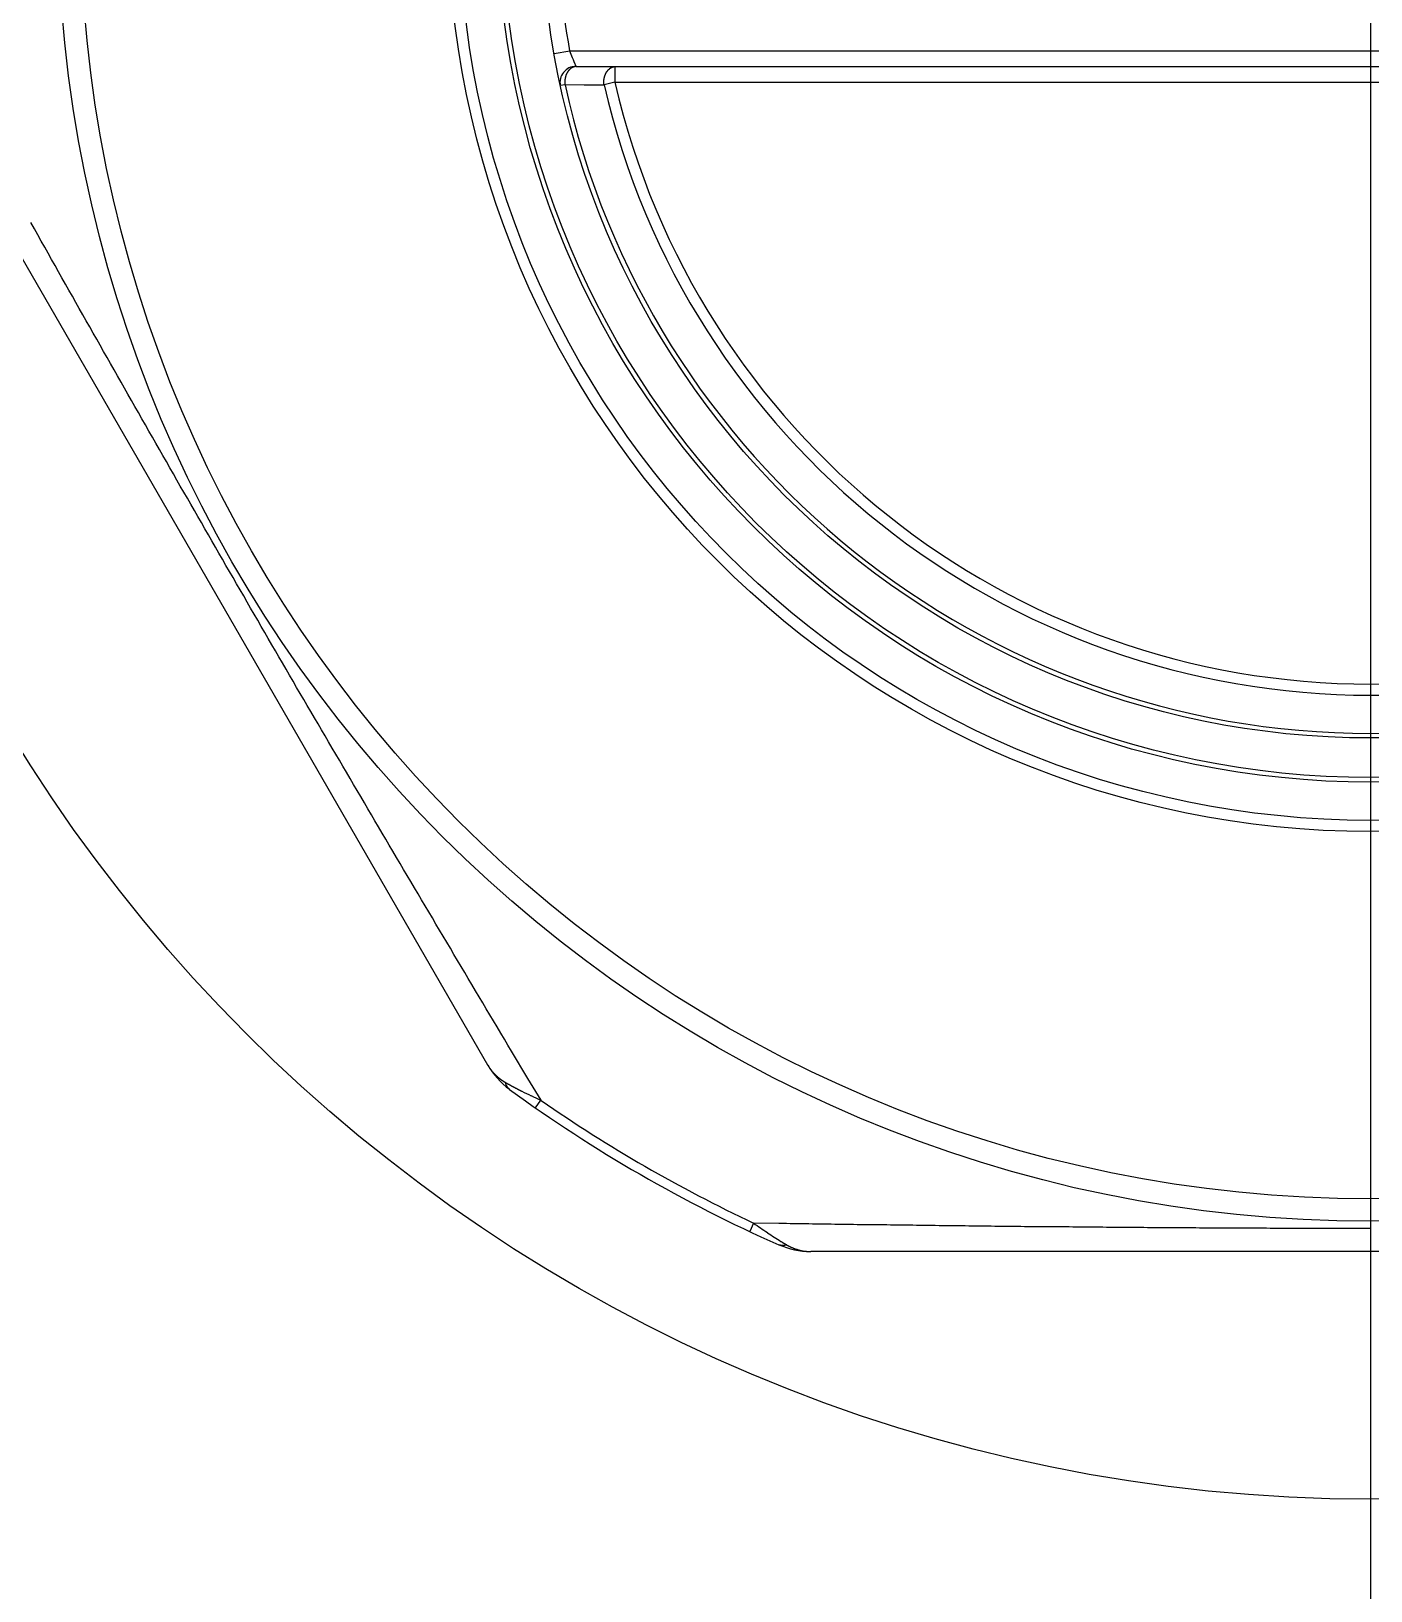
# Model space of a CAD drawing. Header units: millimetres. Extents: x 0 to 3800, y -67 to 2530.
# Drawn here: x 3279.42 to 3288.13, y 943.21 to 953.34 of the extents above; entities that cross this region are included whole.
import ezdxf
from ezdxf.lldxf.tags import DXFTag

# ---------------------------------------------------------------- set-up
doc = ezdxf.new("R2010")
doc.units = ezdxf.units.MM
doc.layers.add('내부선 및 부속', color=4, linetype='Continuous')
doc.layers.add('중심선', color=1, linetype='DASHED')
tags = doc.linetypes.add('DASHDOT', pattern=[70, 31, -13, 13, -13]).pattern_tags.tags
tags[10:11] = [DXFTag(74, 4), DXFTag(75, 0), DXFTag(340, '0'), DXFTag(46, 0.0), DXFTag(50, 0.0), DXFTag(44, 0.0), DXFTag(45, 0.0)]
tags[8:9] = [DXFTag(74, 4), DXFTag(75, 0), DXFTag(340, '0'), DXFTag(46, 0.0), DXFTag(50, 0.0), DXFTag(44, 0.0), DXFTag(45, 0.0)]
tags[6:7] = [DXFTag(74, 4), DXFTag(75, 0), DXFTag(340, '0'), DXFTag(46, 0.0), DXFTag(50, 0.0), DXFTag(44, 0.0), DXFTag(45, 0.0)]
tags[4:5] = [DXFTag(74, 4), DXFTag(75, 0), DXFTag(340, '0'), DXFTag(46, 0.0), DXFTag(50, 0.0), DXFTag(44, 0.0), DXFTag(45, 0.0)]
tags = doc.linetypes.add('DASHED', pattern=[25.72, 12.86, -12.86]).pattern_tags.tags
tags[6:7] = [DXFTag(74, 4), DXFTag(75, 0), DXFTag(340, '0'), DXFTag(46, 0.0), DXFTag(50, 0.0), DXFTag(44, 0.0), DXFTag(45, 0.0)]
tags[4:5] = [DXFTag(74, 4), DXFTag(75, 0), DXFTag(340, '0'), DXFTag(46, 0.0), DXFTag(50, 0.0), DXFTag(44, 0.0), DXFTag(45, 0.0)]

msp = doc.modelspace()

# ---------------------------------------------------------------- linework, layer by layer
at = {"layer": '내부선 및 부속', "linetype": 'Continuous'}
for p, q in [((3282.82, 953.194), (3282.921, 953.212)), ((3282.921, 953.212), (3293.332, 953.212)), ((3282.96, 953.113), (3282.961, 953.11)), ((3282.961, 953.11), (3293.291, 953.11)), ((3283.215, 953.11), (3283.215, 953.007)), ((3282.89, 952.991), (3282.861, 952.985)), ((3282.89, 952.992), (3283.015, 952.991)), ((3283.015, 952.991), (3283.145, 952.991)), ((3283.215, 953.007), (3283.145, 952.991)), ((3283.215, 953.007), (3293.037, 953.007)), ((3282.389, 946.622), (3278.75, 952.924)), ((3282.65, 946.534), (3282.544, 946.713)), ((3282.735, 946.393), (3282.65, 946.534)), ((3282.7, 946.344), (3282.734, 946.393)), ((3284.116, 945.595), (3284.091, 945.541)), ((3284.281, 945.593), (3284.116, 945.595)), ((3291.765, 945.411), (3284.488, 945.411))]:
    msp.add_line(p, q, dxfattribs=at)
at = {"layer": '내부선 및 부속', "linetype": 'Continuous', "flags": 128}
for points in [[(3282.961, 953.109), (3282.96, 953.109), (3282.959, 953.109), (3282.959, 953.109), (3282.958, 953.109), (3282.957, 953.109), (3282.956, 953.109), (3282.955, 953.109), (3282.954, 953.109), (3282.953, 953.108), (3282.952, 953.108), (3282.951, 953.108), (3282.95, 953.108), (3282.949, 953.108), (3282.948, 953.107), (3282.948, 953.107), (3282.947, 953.107), (3282.946, 953.106), (3282.945, 953.106), (3282.944, 953.106), (3282.943, 953.105), (3282.942, 953.105), (3282.941, 953.105), (3282.94, 953.104), (3282.94, 953.104), (3282.939, 953.103), (3282.938, 953.103), (3282.937, 953.102), (3282.936, 953.102), (3282.935, 953.102), (3282.935, 953.101), (3282.934, 953.101), (3282.933, 953.1), (3282.932, 953.099), (3282.931, 953.099), (3282.93, 953.098), (3282.93, 953.098), (3282.929, 953.097), (3282.928, 953.097), (3282.927, 953.096), (3282.926, 953.095), (3282.926, 953.095), (3282.925, 953.094), (3282.924, 953.093), (3282.923, 953.093), (3282.923, 953.092), (3282.922, 953.091), (3282.921, 953.091), (3282.92, 953.09), (3282.92, 953.089), (3282.919, 953.089), (3282.918, 953.088), (3282.918, 953.087), (3282.917, 953.086), (3282.916, 953.086), (3282.916, 953.085), (3282.915, 953.084), (3282.914, 953.083), (3282.914, 953.083), (3282.913, 953.082), (3282.912, 953.081), (3282.912, 953.08), (3282.911, 953.079), (3282.911, 953.079), (3282.91, 953.078), (3282.909, 953.077), (3282.909, 953.076), (3282.908, 953.075), (3282.908, 953.075), (3282.907, 953.074), (3282.907, 953.073), (3282.906, 953.072), (3282.906, 953.071), (3282.905, 953.07), (3282.905, 953.07), (3282.904, 953.069), (3282.904, 953.068), (3282.903, 953.067), (3282.903, 953.066), (3282.902, 953.065), (3282.902, 953.064), (3282.901, 953.064), (3282.901, 953.063), (3282.9, 953.062), (3282.9, 953.061), (3282.9, 953.06), (3282.899, 953.059), (3282.899, 953.058), (3282.898, 953.057), (3282.898, 953.056), (3282.898, 953.056), (3282.897, 953.055), (3282.897, 953.054), (3282.897, 953.053), (3282.896, 953.052), (3282.896, 953.051), (3282.896, 953.05), (3282.895, 953.049), (3282.895, 953.048), (3282.895, 953.047), (3282.895, 953.046), (3282.895, 953.046), (3282.894, 953.046), (3282.894, 953.045), (3282.894, 953.044), (3282.894, 953.043), (3282.893, 953.042), (3282.893, 953.041), (3282.893, 953.04), (3282.893, 953.039), (3282.892, 953.038), (3282.892, 953.037), (3282.892, 953.036), (3282.892, 953.035), (3282.892, 953.034), (3282.892, 953.034), (3282.891, 953.033), (3282.891, 953.032), (3282.891, 953.031), (3282.891, 953.03), (3282.891, 953.029), (3282.891, 953.028), (3282.891, 953.027), (3282.89, 953.026), (3282.89, 953.025), (3282.89, 953.024), (3282.89, 953.023), (3282.89, 953.022), (3282.89, 953.021), (3282.89, 953.02), (3282.89, 953.019), (3282.89, 953.018), (3282.89, 953.017), (3282.89, 953.016), (3282.89, 953.016), (3282.89, 953.015), (3282.889, 953.014), (3282.889, 953.013), (3282.889, 953.012), (3282.889, 953.011), (3282.889, 953.01), (3282.889, 953.009), (3282.889, 953.008), (3282.889, 953.007), (3282.889, 953.006), (3282.889, 953.005), (3282.889, 953.004), (3282.89, 953.003), (3282.89, 953.002), (3282.89, 953.001), (3282.89, 953), (3282.89, 952.999), (3282.89, 952.999), (3282.89, 952.998), (3282.89, 952.997), (3282.89, 952.996), (3282.89, 952.995), (3282.89, 952.994), (3282.89, 952.993), (3282.89, 952.992), (3282.89, 952.991), (3282.89, 952.991)], [(3283.145, 952.99), (3283.144, 952.991), (3283.144, 952.992), (3283.144, 952.993), (3283.144, 952.993), (3283.144, 952.994), (3283.144, 952.995), (3283.144, 952.996), (3283.144, 952.996), (3283.144, 952.997), (3283.143, 952.998), (3283.143, 952.999), (3283.143, 953), (3283.143, 953), (3283.143, 953.001), (3283.143, 953.002), (3283.143, 953.003), (3283.143, 953.004), (3283.143, 953.004), (3283.143, 953.005), (3283.143, 953.006), (3283.143, 953.007), (3283.143, 953.008), (3283.143, 953.008), (3283.143, 953.009), (3283.143, 953.01), (3283.143, 953.011), (3283.143, 953.012), (3283.143, 953.012), (3283.143, 953.013), (3283.143, 953.014), (3283.143, 953.015), (3283.143, 953.016), (3283.143, 953.016), (3283.144, 953.017), (3283.144, 953.018), (3283.144, 953.019), (3283.144, 953.02), (3283.144, 953.02), (3283.144, 953.021), (3283.144, 953.022), (3283.144, 953.023), (3283.144, 953.023), (3283.144, 953.024), (3283.144, 953.025), (3283.145, 953.026), (3283.145, 953.027), (3283.145, 953.027), (3283.145, 953.028), (3283.145, 953.029), (3283.145, 953.03), (3283.145, 953.031), (3283.145, 953.031), (3283.146, 953.032), (3283.146, 953.033), (3283.146, 953.034), (3283.146, 953.034), (3283.146, 953.035), (3283.146, 953.036), (3283.147, 953.037), (3283.147, 953.038), (3283.147, 953.038), (3283.147, 953.039), (3283.147, 953.04), (3283.147, 953.041), (3283.148, 953.041), (3283.148, 953.042), (3283.148, 953.043), (3283.148, 953.044), (3283.148, 953.044), (3283.149, 953.045), (3283.149, 953.046), (3283.149, 953.047), (3283.149, 953.048), (3283.15, 953.048), (3283.15, 953.049), (3283.15, 953.05), (3283.15, 953.051), (3283.15, 953.051), (3283.151, 953.052), (3283.151, 953.053), (3283.151, 953.054), (3283.152, 953.054), (3283.152, 953.055), (3283.152, 953.056), (3283.152, 953.056), (3283.153, 953.057), (3283.153, 953.058), (3283.153, 953.059), (3283.154, 953.059), (3283.154, 953.06), (3283.154, 953.061), (3283.155, 953.062), (3283.155, 953.062), (3283.155, 953.063), (3283.156, 953.064), (3283.156, 953.064), (3283.156, 953.065), (3283.157, 953.066), (3283.157, 953.067), (3283.157, 953.067), (3283.157, 953.067), (3283.158, 953.068), (3283.158, 953.069), (3283.158, 953.069), (3283.159, 953.07), (3283.159, 953.071), (3283.16, 953.072), (3283.16, 953.072), (3283.161, 953.073), (3283.161, 953.074), (3283.161, 953.074), (3283.162, 953.075), (3283.162, 953.076), (3283.163, 953.076), (3283.163, 953.077), (3283.164, 953.078), (3283.164, 953.078), (3283.165, 953.079), (3283.165, 953.08), (3283.166, 953.08), (3283.166, 953.081), (3283.167, 953.082), (3283.167, 953.082), (3283.168, 953.083), (3283.168, 953.084), (3283.169, 953.084), (3283.17, 953.085), (3283.17, 953.086), (3283.171, 953.086), (3283.171, 953.087), (3283.172, 953.087), (3283.172, 953.088), (3283.173, 953.089), (3283.174, 953.089), (3283.174, 953.09), (3283.175, 953.09), (3283.175, 953.091), (3283.176, 953.092), (3283.177, 953.092), (3283.177, 953.093), (3283.178, 953.093), (3283.179, 953.094), (3283.179, 953.094), (3283.18, 953.095), (3283.181, 953.095), (3283.181, 953.096), (3283.182, 953.097), (3283.183, 953.097), (3283.183, 953.098), (3283.184, 953.098), (3283.185, 953.098), (3283.185, 953.099), (3283.186, 953.099), (3283.187, 953.1), (3283.187, 953.1), (3283.188, 953.101), (3283.189, 953.101), (3283.189, 953.102), (3283.19, 953.102), (3283.191, 953.102), (3283.192, 953.103), (3283.192, 953.103), (3283.193, 953.104), (3283.194, 953.104), (3283.195, 953.104), (3283.195, 953.105), (3283.196, 953.105), (3283.197, 953.105), (3283.198, 953.106), (3283.198, 953.106), (3283.199, 953.106), (3283.2, 953.106), (3283.201, 953.107), (3283.201, 953.107), (3283.202, 953.107), (3283.203, 953.107), (3283.204, 953.108), (3283.204, 953.108), (3283.205, 953.108), (3283.206, 953.108), (3283.207, 953.108), (3283.207, 953.108), (3283.208, 953.109), (3283.209, 953.109), (3283.21, 953.109), (3283.211, 953.109), (3283.211, 953.109), (3283.212, 953.109), (3283.213, 953.109), (3283.214, 953.109), (3283.215, 953.109), (3283.215, 953.109), (3283.215, 953.109)], [(3282.544, 946.712), (3282.52, 946.752), (3282.497, 946.791), (3282.473, 946.83), (3282.45, 946.87), (3282.426, 946.909), (3282.403, 946.948), (3282.379, 946.988), (3282.356, 947.027), (3282.333, 947.066), (3282.309, 947.105), (3282.286, 947.145), (3282.262, 947.184), (3282.239, 947.223), (3282.216, 947.263), (3282.192, 947.302), (3282.169, 947.341), (3282.146, 947.381), (3282.122, 947.42), (3282.099, 947.46), (3282.076, 947.499), (3282.052, 947.538), (3282.029, 947.578), (3282.006, 947.617), (3281.982, 947.656), (3281.959, 947.696), (3281.936, 947.735), (3281.912, 947.774), (3281.889, 947.814), (3281.866, 947.853), (3281.842, 947.893), (3281.819, 947.932), (3281.796, 947.971), (3281.773, 948.011), (3281.749, 948.05), (3281.726, 948.09), (3281.703, 948.129), (3281.68, 948.169), (3281.656, 948.208), (3281.633, 948.247), (3281.61, 948.287), (3281.587, 948.326), (3281.564, 948.366), (3281.54, 948.405), (3281.517, 948.445), (3281.494, 948.484), (3281.471, 948.524), (3281.448, 948.563), (3281.425, 948.602), (3281.401, 948.642), (3281.378, 948.681), (3281.355, 948.721), (3281.332, 948.76), (3281.309, 948.8), (3281.286, 948.839), (3281.263, 948.879), (3281.24, 948.918), (3281.216, 948.958), (3281.193, 948.997), (3281.17, 949.037), (3281.147, 949.076), (3281.124, 949.116), (3281.101, 949.156), (3281.078, 949.195), (3281.055, 949.235), (3281.032, 949.274), (3281.009, 949.314), (3280.986, 949.353), (3280.963, 949.393), (3280.94, 949.432), (3280.917, 949.472), (3280.894, 949.512), (3280.871, 949.551), (3280.848, 949.591), (3280.825, 949.63), (3280.803, 949.67), (3280.78, 949.71), (3280.757, 949.749), (3280.734, 949.789), (3280.711, 949.828), (3280.688, 949.868), (3280.665, 949.908), (3280.642, 949.947), (3280.619, 949.987), (3280.597, 950.027), (3280.574, 950.066), (3280.551, 950.106), (3280.528, 950.146), (3280.505, 950.185), (3280.483, 950.225), (3280.46, 950.265), (3280.437, 950.304), (3280.414, 950.344), (3280.391, 950.384), (3280.369, 950.423), (3280.346, 950.463), (3280.323, 950.503), (3280.301, 950.543), (3280.278, 950.582), (3280.255, 950.622), (3280.232, 950.662), (3280.232, 950.662), (3280.21, 950.702), (3280.187, 950.741), (3280.164, 950.781), (3280.142, 950.821), (3280.119, 950.861), (3280.096, 950.9), (3280.074, 950.94), (3280.051, 950.98), (3280.028, 951.02), (3280.006, 951.059), (3279.983, 951.099), (3279.961, 951.139), (3279.938, 951.179), (3279.915, 951.219), (3279.893, 951.258), (3279.87, 951.298), (3279.848, 951.338), (3279.825, 951.378), (3279.803, 951.418), (3279.78, 951.457), (3279.758, 951.497), (3279.735, 951.537), (3279.713, 951.577), (3279.69, 951.617), (3279.667, 951.657), (3279.645, 951.696), (3279.622, 951.736), (3279.6, 951.776), (3279.578, 951.816), (3279.555, 951.856), (3279.533, 951.896), (3279.51, 951.936), (3279.488, 951.975), (3279.465, 952.015), (3279.443, 952.055), (3279.42, 952.095)], [(3282.389, 946.622), (3282.389, 946.621), (3282.39, 946.62), (3282.39, 946.619), (3282.391, 946.618), (3282.391, 946.617), (3282.392, 946.617), (3282.392, 946.616), (3282.393, 946.615), (3282.393, 946.614), (3282.394, 946.613), (3282.394, 946.612), (3282.395, 946.611), (3282.396, 946.61), (3282.396, 946.61), (3282.397, 946.609), (3282.397, 946.608), (3282.398, 946.607), (3282.398, 946.606), (3282.399, 946.605), (3282.4, 946.604), (3282.4, 946.604), (3282.401, 946.603), (3282.401, 946.602), (3282.402, 946.601), (3282.402, 946.6), (3282.403, 946.599), (3282.404, 946.599), (3282.404, 946.598), (3282.405, 946.597), (3282.405, 946.596), (3282.406, 946.595), (3282.407, 946.594), (3282.407, 946.594), (3282.408, 946.593), (3282.409, 946.592), (3282.409, 946.591), (3282.41, 946.59), (3282.41, 946.589), (3282.411, 946.589), (3282.412, 946.588), (3282.412, 946.587), (3282.413, 946.586), (3282.414, 946.585), (3282.414, 946.585), (3282.415, 946.584), (3282.416, 946.583), (3282.416, 946.582), (3282.417, 946.581), (3282.418, 946.581), (3282.418, 946.58), (3282.419, 946.579), (3282.42, 946.578), (3282.42, 946.577), (3282.421, 946.577), (3282.422, 946.576), (3282.422, 946.575), (3282.423, 946.574), (3282.424, 946.574), (3282.424, 946.573), (3282.425, 946.572), (3282.426, 946.571), (3282.426, 946.57), (3282.427, 946.57), (3282.428, 946.569), (3282.429, 946.568), (3282.429, 946.567), (3282.43, 946.567), (3282.431, 946.566), (3282.431, 946.565), (3282.432, 946.564), (3282.433, 946.564), (3282.434, 946.563), (3282.434, 946.562), (3282.435, 946.561), (3282.436, 946.561), (3282.436, 946.56), (3282.437, 946.559), (3282.438, 946.559), (3282.439, 946.558), (3282.439, 946.557), (3282.44, 946.556), (3282.441, 946.556), (3282.442, 946.555), (3282.442, 946.554), (3282.443, 946.554), (3282.444, 946.553), (3282.445, 946.552), (3282.446, 946.551), (3282.446, 946.551), (3282.447, 946.55), (3282.448, 946.549), (3282.449, 946.549), (3282.449, 946.548), (3282.45, 946.547), (3282.451, 946.547), (3282.452, 946.546), (3282.453, 946.545), (3282.453, 946.545), (3282.454, 946.544), (3282.455, 946.543), (3282.455, 946.543), (3282.456, 946.543), (3282.456, 946.542), (3282.457, 946.541), (3282.458, 946.541), (3282.459, 946.54), (3282.46, 946.539), (3282.46, 946.539), (3282.461, 946.538), (3282.462, 946.537), (3282.463, 946.537), (3282.464, 946.536), (3282.465, 946.535), (3282.465, 946.535), (3282.466, 946.534), (3282.467, 946.533), (3282.468, 946.533), (3282.469, 946.532), (3282.469, 946.532), (3282.47, 946.531), (3282.471, 946.53), (3282.472, 946.53), (3282.473, 946.529), (3282.474, 946.529), (3282.475, 946.528), (3282.475, 946.527), (3282.476, 946.527), (3282.477, 946.526), (3282.478, 946.526), (3282.479, 946.525), (3282.48, 946.524), (3282.48, 946.524), (3282.481, 946.523), (3282.482, 946.523), (3282.483, 946.522), (3282.484, 946.521), (3282.485, 946.521), (3282.486, 946.52), (3282.486, 946.52), (3282.487, 946.519), (3282.488, 946.519), (3282.489, 946.518), (3282.49, 946.517), (3282.491, 946.517), (3282.492, 946.516), (3282.493, 946.516), (3282.493, 946.515), (3282.494, 946.515), (3282.495, 946.514), (3282.496, 946.514), (3282.497, 946.513), (3282.498, 946.513), (3282.499, 946.512), (3282.5, 946.511), (3282.5, 946.511), (3282.501, 946.51), (3282.502, 946.51), (3282.503, 946.509), (3282.504, 946.509), (3282.505, 946.508), (3282.505, 946.508)], [(3282.531, 946.464), (3282.53, 946.464), (3282.53, 946.464), (3282.53, 946.464), (3282.53, 946.465), (3282.529, 946.465), (3282.529, 946.465), (3282.529, 946.465), (3282.529, 946.465), (3282.528, 946.466), (3282.528, 946.466), (3282.528, 946.466), (3282.528, 946.466), (3282.527, 946.466), (3282.527, 946.467), (3282.527, 946.467), (3282.527, 946.467), (3282.526, 946.467), (3282.526, 946.468), (3282.526, 946.468), (3282.526, 946.468), (3282.525, 946.468), (3282.525, 946.468), (3282.525, 946.469), (3282.525, 946.469), (3282.524, 946.469), (3282.524, 946.469), (3282.524, 946.47), (3282.524, 946.47), (3282.523, 946.47), (3282.523, 946.47), (3282.523, 946.471), (3282.523, 946.471), (3282.523, 946.471), (3282.522, 946.471), (3282.522, 946.472), (3282.522, 946.472), (3282.522, 946.472), (3282.521, 946.472), (3282.521, 946.472), (3282.521, 946.473), (3282.521, 946.473), (3282.521, 946.473), (3282.52, 946.473), (3282.52, 946.474), (3282.52, 946.474), (3282.52, 946.474), (3282.52, 946.475), (3282.519, 946.475), (3282.519, 946.475), (3282.519, 946.475), (3282.519, 946.476), (3282.519, 946.476), (3282.518, 946.476), (3282.518, 946.476), (3282.518, 946.477), (3282.518, 946.477), (3282.518, 946.477), (3282.517, 946.477), (3282.517, 946.478), (3282.517, 946.478), (3282.517, 946.478), (3282.517, 946.479), (3282.516, 946.479), (3282.516, 946.479), (3282.516, 946.479), (3282.516, 946.48), (3282.516, 946.48), (3282.516, 946.48), (3282.515, 946.48), (3282.515, 946.481), (3282.515, 946.481), (3282.515, 946.481), (3282.515, 946.482), (3282.515, 946.482), (3282.514, 946.482), (3282.514, 946.482), (3282.514, 946.483), (3282.514, 946.483), (3282.514, 946.483), (3282.514, 946.484), (3282.513, 946.484), (3282.513, 946.484), (3282.513, 946.485), (3282.513, 946.485), (3282.513, 946.485), (3282.513, 946.485), (3282.512, 946.486), (3282.512, 946.486), (3282.512, 946.486), (3282.512, 946.487), (3282.512, 946.487), (3282.512, 946.487), (3282.512, 946.488), (3282.511, 946.488), (3282.511, 946.488), (3282.511, 946.488), (3282.511, 946.489), (3282.511, 946.489), (3282.511, 946.489), (3282.511, 946.49), (3282.511, 946.49), (3282.511, 946.49), (3282.51, 946.49), (3282.51, 946.491), (3282.51, 946.491), (3282.51, 946.491), (3282.51, 946.491), (3282.51, 946.492), (3282.51, 946.492), (3282.509, 946.492), (3282.509, 946.493), (3282.509, 946.493), (3282.509, 946.493), (3282.509, 946.494), (3282.509, 946.494), (3282.509, 946.494), (3282.509, 946.495), (3282.509, 946.495), (3282.508, 946.495), (3282.508, 946.496), (3282.508, 946.496), (3282.508, 946.496), (3282.508, 946.497), (3282.508, 946.497), (3282.508, 946.497), (3282.508, 946.497), (3282.508, 946.498), (3282.508, 946.498), (3282.507, 946.498), (3282.507, 946.499), (3282.507, 946.499), (3282.507, 946.499), (3282.507, 946.5), (3282.507, 946.5), (3282.507, 946.5), (3282.507, 946.501), (3282.507, 946.501), (3282.507, 946.501), (3282.506, 946.502), (3282.506, 946.502), (3282.506, 946.502), (3282.506, 946.503), (3282.506, 946.503), (3282.506, 946.503), (3282.506, 946.504), (3282.506, 946.504), (3282.506, 946.504), (3282.506, 946.505), (3282.506, 946.505), (3282.506, 946.505), (3282.506, 946.505), (3282.505, 946.506), (3282.505, 946.506), (3282.505, 946.506), (3282.505, 946.507), (3282.505, 946.507), (3282.505, 946.507), (3282.505, 946.508), (3282.505, 946.508), (3282.505, 946.508), (3282.505, 946.508)], [(3282.505, 946.508), (3282.506, 946.508), (3282.506, 946.508), (3282.507, 946.507), (3282.508, 946.507), (3282.508, 946.507), (3282.509, 946.506), (3282.51, 946.506), (3282.51, 946.505), (3282.511, 946.505), (3282.511, 946.505), (3282.512, 946.504), (3282.513, 946.504), (3282.513, 946.504), (3282.514, 946.503), (3282.515, 946.503), (3282.515, 946.502), (3282.516, 946.502), (3282.517, 946.502), (3282.517, 946.501), (3282.518, 946.501), (3282.519, 946.501), (3282.519, 946.5), (3282.52, 946.5), (3282.521, 946.5), (3282.521, 946.499), (3282.522, 946.499), (3282.523, 946.498), (3282.523, 946.498), (3282.524, 946.498), (3282.525, 946.497), (3282.525, 946.497), (3282.526, 946.497), (3282.527, 946.496), (3282.527, 946.496), (3282.528, 946.496), (3282.529, 946.495), (3282.529, 946.495), (3282.53, 946.494), (3282.531, 946.494), (3282.531, 946.494), (3282.532, 946.493), (3282.533, 946.493), (3282.533, 946.493), (3282.534, 946.492), (3282.534, 946.492), (3282.535, 946.492), (3282.536, 946.491), (3282.536, 946.491), (3282.537, 946.491), (3282.538, 946.49), (3282.538, 946.49), (3282.539, 946.489), (3282.54, 946.489), (3282.54, 946.489), (3282.541, 946.488), (3282.542, 946.488), (3282.542, 946.488), (3282.543, 946.487), (3282.544, 946.487), (3282.544, 946.487), (3282.545, 946.486), (3282.546, 946.486), (3282.546, 946.486), (3282.547, 946.485), (3282.548, 946.485), (3282.548, 946.484), (3282.549, 946.484), (3282.55, 946.484), (3282.55, 946.483), (3282.551, 946.483), (3282.552, 946.483), (3282.552, 946.482), (3282.553, 946.482), (3282.554, 946.482), (3282.554, 946.481), (3282.555, 946.481), (3282.556, 946.481), (3282.556, 946.48), (3282.557, 946.48), (3282.558, 946.48), (3282.558, 946.479), (3282.559, 946.479), (3282.56, 946.478), (3282.56, 946.478), (3282.561, 946.478), (3282.562, 946.477), (3282.562, 946.477), (3282.563, 946.477), (3282.564, 946.476), (3282.564, 946.476), (3282.565, 946.476), (3282.566, 946.475), (3282.566, 946.475), (3282.567, 946.475), (3282.568, 946.474), (3282.568, 946.474), (3282.569, 946.474), (3282.57, 946.473), (3282.57, 946.473), (3282.571, 946.473), (3282.571, 946.473), (3282.572, 946.472), (3282.572, 946.472), (3282.573, 946.472), (3282.574, 946.471), (3282.574, 946.471), (3282.575, 946.47), (3282.576, 946.47), (3282.576, 946.47), (3282.577, 946.469), (3282.578, 946.469), (3282.578, 946.469), (3282.579, 946.468), (3282.58, 946.468), (3282.58, 946.468), (3282.581, 946.467), (3282.582, 946.467), (3282.582, 946.467), (3282.583, 946.466), (3282.584, 946.466), (3282.584, 946.466), (3282.585, 946.465), (3282.586, 946.465), (3282.586, 946.465), (3282.587, 946.464), (3282.588, 946.464), (3282.588, 946.464), (3282.589, 946.463), (3282.59, 946.463), (3282.59, 946.463), (3282.591, 946.462), (3282.592, 946.462), (3282.592, 946.462), (3282.593, 946.461), (3282.594, 946.461), (3282.594, 946.46), (3282.595, 946.46), (3282.596, 946.46), (3282.596, 946.459), (3282.597, 946.459), (3282.598, 946.459), (3282.598, 946.458), (3282.599, 946.458), (3282.6, 946.458), (3282.6, 946.457), (3282.601, 946.457), (3282.602, 946.457), (3282.602, 946.456), (3282.603, 946.456), (3282.604, 946.456), (3282.604, 946.455), (3282.605, 946.455), (3282.606, 946.455), (3282.606, 946.454), (3282.607, 946.454), (3282.608, 946.454), (3282.608, 946.453), (3282.609, 946.453), (3282.61, 946.453), (3282.61, 946.452), (3282.61, 946.452)], [(3288.126, 945.56), (3288.102, 945.56), (3288.078, 945.56), (3288.053, 945.56), (3288.029, 945.56), (3288.005, 945.56), (3287.981, 945.56), (3287.957, 945.56), (3287.933, 945.56), (3287.908, 945.56), (3287.884, 945.561), (3287.86, 945.561), (3287.836, 945.561), (3287.812, 945.561), (3287.787, 945.561), (3287.763, 945.561), (3287.739, 945.561), (3287.715, 945.561), (3287.691, 945.561), (3287.667, 945.561), (3287.642, 945.561), (3287.618, 945.561), (3287.594, 945.561), (3287.57, 945.561), (3287.546, 945.561), (3287.521, 945.561), (3287.497, 945.561), (3287.473, 945.561), (3287.449, 945.562), (3287.425, 945.562), (3287.4, 945.562), (3287.376, 945.562), (3287.352, 945.562), (3287.328, 945.562), (3287.304, 945.562), (3287.28, 945.562), (3287.255, 945.562), (3287.231, 945.562), (3287.207, 945.562), (3287.183, 945.563), (3287.159, 945.563), (3287.134, 945.563), (3287.11, 945.563), (3287.086, 945.563), (3287.062, 945.563), (3287.038, 945.563), (3287.013, 945.563), (3286.989, 945.564), (3286.965, 945.564), (3286.941, 945.564), (3286.917, 945.564), (3286.893, 945.564), (3286.868, 945.564), (3286.844, 945.564), (3286.82, 945.565), (3286.796, 945.565), (3286.772, 945.565), (3286.747, 945.565), (3286.723, 945.565), (3286.699, 945.565), (3286.675, 945.565), (3286.651, 945.566), (3286.627, 945.566), (3286.602, 945.566), (3286.578, 945.566), (3286.554, 945.566), (3286.53, 945.567), (3286.506, 945.567), (3286.481, 945.567), (3286.457, 945.567), (3286.433, 945.567), (3286.409, 945.567), (3286.385, 945.568), (3286.36, 945.568), (3286.336, 945.568), (3286.312, 945.568), (3286.288, 945.568), (3286.264, 945.569), (3286.24, 945.569), (3286.215, 945.569), (3286.191, 945.569), (3286.167, 945.57), (3286.143, 945.57), (3286.119, 945.57), (3286.094, 945.57), (3286.07, 945.57), (3286.046, 945.571), (3286.022, 945.571), (3285.998, 945.571), (3285.974, 945.571), (3285.949, 945.572), (3285.925, 945.572), (3285.901, 945.572), (3285.877, 945.572), (3285.853, 945.573), (3285.828, 945.573), (3285.804, 945.573), (3285.78, 945.573), (3285.756, 945.574), (3285.732, 945.574), (3285.707, 945.574), (3285.707, 945.574), (3285.683, 945.574), (3285.659, 945.575), (3285.635, 945.575), (3285.611, 945.575), (3285.587, 945.575), (3285.562, 945.576), (3285.538, 945.576), (3285.514, 945.576), (3285.49, 945.577), (3285.466, 945.577), (3285.441, 945.577), (3285.417, 945.577), (3285.393, 945.578), (3285.369, 945.578), (3285.345, 945.578), (3285.321, 945.578), (3285.296, 945.579), (3285.272, 945.579), (3285.248, 945.579), (3285.224, 945.58), (3285.2, 945.58), (3285.175, 945.58), (3285.151, 945.581), (3285.127, 945.581), (3285.103, 945.581), (3285.079, 945.581), (3285.055, 945.582), (3285.03, 945.582), (3285.006, 945.582), (3284.982, 945.583), (3284.958, 945.583), (3284.934, 945.583), (3284.909, 945.584), (3284.885, 945.584), (3284.861, 945.584), (3284.837, 945.585), (3284.813, 945.585), (3284.789, 945.585), (3284.764, 945.586), (3284.74, 945.586), (3284.716, 945.586), (3284.692, 945.587), (3284.668, 945.587), (3284.643, 945.587), (3284.619, 945.588), (3284.595, 945.588), (3284.571, 945.588), (3284.547, 945.589), (3284.522, 945.589), (3284.498, 945.589), (3284.474, 945.59), (3284.45, 945.59), (3284.426, 945.59), (3284.402, 945.591), (3284.377, 945.591), (3284.353, 945.591), (3284.329, 945.592), (3284.305, 945.592), (3284.281, 945.592), (3284.281, 945.592)], [(3284.294, 945.477), (3284.294, 945.477), (3284.294, 945.476), (3284.294, 945.476), (3284.295, 945.476), (3284.295, 945.476), (3284.295, 945.476), (3284.296, 945.475), (3284.296, 945.475), (3284.296, 945.475), (3284.296, 945.475), (3284.297, 945.475), (3284.297, 945.475), (3284.297, 945.474), (3284.298, 945.474), (3284.298, 945.474), (3284.298, 945.474), (3284.299, 945.474), (3284.299, 945.473), (3284.299, 945.473), (3284.299, 945.473), (3284.3, 945.473), (3284.3, 945.473), (3284.3, 945.473), (3284.301, 945.472), (3284.301, 945.472), (3284.301, 945.472), (3284.301, 945.472), (3284.302, 945.472), (3284.302, 945.471), (3284.302, 945.471), (3284.303, 945.471), (3284.303, 945.471), (3284.303, 945.471), (3284.304, 945.471), (3284.304, 945.47), (3284.304, 945.47), (3284.304, 945.47), (3284.305, 945.47), (3284.305, 945.47), (3284.305, 945.469), (3284.306, 945.469), (3284.306, 945.469), (3284.306, 945.469), (3284.307, 945.469), (3284.307, 945.469), (3284.307, 945.468), (3284.307, 945.468), (3284.308, 945.468), (3284.308, 945.468), (3284.308, 945.468), (3284.309, 945.468), (3284.309, 945.467), (3284.309, 945.467), (3284.309, 945.467), (3284.31, 945.467), (3284.31, 945.467), (3284.31, 945.466), (3284.311, 945.466), (3284.311, 945.466), (3284.311, 945.466), (3284.312, 945.466), (3284.312, 945.466), (3284.312, 945.465), (3284.312, 945.465), (3284.313, 945.465), (3284.313, 945.465), (3284.313, 945.465), (3284.314, 945.464), (3284.314, 945.464), (3284.314, 945.464), (3284.314, 945.464), (3284.315, 945.464), (3284.315, 945.464), (3284.315, 945.463), (3284.316, 945.463), (3284.316, 945.463), (3284.316, 945.463), (3284.317, 945.463), (3284.317, 945.462), (3284.317, 945.462), (3284.317, 945.462), (3284.318, 945.462), (3284.318, 945.462), (3284.318, 945.462), (3284.319, 945.461), (3284.319, 945.461), (3284.319, 945.461), (3284.32, 945.461), (3284.32, 945.461), (3284.32, 945.461), (3284.32, 945.46), (3284.321, 945.46), (3284.321, 945.46), (3284.321, 945.46), (3284.322, 945.46), (3284.322, 945.459), (3284.322, 945.459), (3284.322, 945.459), (3284.323, 945.459), (3284.323, 945.459), (3284.323, 945.459), (3284.323, 945.459), (3284.324, 945.458), (3284.324, 945.458), (3284.324, 945.458), (3284.325, 945.458), (3284.325, 945.458), (3284.325, 945.458), (3284.325, 945.457), (3284.326, 945.457), (3284.326, 945.457), (3284.326, 945.457), (3284.327, 945.457), (3284.327, 945.456), (3284.327, 945.456), (3284.328, 945.456), (3284.328, 945.456), (3284.328, 945.456), (3284.328, 945.456), (3284.329, 945.455), (3284.329, 945.455), (3284.329, 945.455), (3284.33, 945.455), (3284.33, 945.455), (3284.33, 945.455), (3284.331, 945.454), (3284.331, 945.454), (3284.331, 945.454), (3284.331, 945.454)], [(3284.331, 945.454), (3284.331, 945.454), (3284.331, 945.454), (3284.33, 945.454), (3284.33, 945.454), (3284.33, 945.454), (3284.329, 945.453), (3284.329, 945.453), (3284.329, 945.453), (3284.328, 945.453), (3284.328, 945.453), (3284.328, 945.453), (3284.327, 945.453), (3284.327, 945.453), (3284.327, 945.453), (3284.326, 945.453), (3284.326, 945.452), (3284.326, 945.452), (3284.326, 945.452), (3284.325, 945.452), (3284.325, 945.452), (3284.325, 945.452), (3284.324, 945.452), (3284.324, 945.452), (3284.324, 945.452), (3284.323, 945.452), (3284.323, 945.452), (3284.323, 945.451), (3284.322, 945.451), (3284.322, 945.451), (3284.322, 945.451), (3284.321, 945.451), (3284.321, 945.451), (3284.321, 945.451), (3284.32, 945.451), (3284.32, 945.451), (3284.32, 945.451), (3284.319, 945.451), (3284.319, 945.451), (3284.319, 945.451), (3284.318, 945.451), (3284.318, 945.451), (3284.318, 945.45), (3284.318, 945.45), (3284.317, 945.45), (3284.317, 945.45), (3284.317, 945.45), (3284.316, 945.45), (3284.316, 945.45), (3284.316, 945.45), (3284.315, 945.45), (3284.315, 945.45), (3284.315, 945.45), (3284.314, 945.45), (3284.314, 945.45), (3284.314, 945.45), (3284.313, 945.45), (3284.313, 945.45), (3284.313, 945.45), (3284.312, 945.45), (3284.312, 945.45), (3284.312, 945.45), (3284.311, 945.45), (3284.311, 945.449), (3284.311, 945.449), (3284.31, 945.449), (3284.31, 945.449), (3284.31, 945.449), (3284.309, 945.449), (3284.309, 945.449), (3284.309, 945.449), (3284.308, 945.449), (3284.308, 945.449), (3284.308, 945.449), (3284.307, 945.449), (3284.307, 945.449), (3284.307, 945.449), (3284.306, 945.449), (3284.306, 945.449), (3284.306, 945.449), (3284.305, 945.449), (3284.305, 945.449), (3284.305, 945.449), (3284.304, 945.449), (3284.304, 945.449), (3284.304, 945.449), (3284.303, 945.449), (3284.303, 945.449), (3284.303, 945.449), (3284.302, 945.449), (3284.302, 945.449), (3284.302, 945.449), (3284.301, 945.449), (3284.301, 945.449), (3284.301, 945.449), (3284.3, 945.449), (3284.3, 945.449), (3284.3, 945.449), (3284.299, 945.449), (3284.299, 945.449), (3284.299, 945.449), (3284.299, 945.449), (3284.298, 945.449), (3284.298, 945.449), (3284.298, 945.449), (3284.297, 945.45), (3284.297, 945.45), (3284.297, 945.45), (3284.296, 945.45), (3284.296, 945.45), (3284.296, 945.45), (3284.295, 945.45), (3284.295, 945.45), (3284.295, 945.45), (3284.294, 945.45), (3284.294, 945.45), (3284.294, 945.45), (3284.293, 945.45), (3284.293, 945.45), (3284.293, 945.45), (3284.292, 945.45), (3284.292, 945.45), (3284.292, 945.45), (3284.291, 945.45), (3284.291, 945.45), (3284.291, 945.451), (3284.29, 945.451), (3284.29, 945.451), (3284.29, 945.451), (3284.289, 945.451), (3284.289, 945.451), (3284.289, 945.451), (3284.288, 945.451), (3284.288, 945.451), (3284.288, 945.451), (3284.287, 945.451), (3284.287, 945.451), (3284.287, 945.451), (3284.286, 945.452), (3284.286, 945.452), (3284.286, 945.452), (3284.286, 945.452), (3284.285, 945.452), (3284.285, 945.452), (3284.285, 945.452), (3284.284, 945.452), (3284.284, 945.452), (3284.284, 945.452), (3284.283, 945.453), (3284.283, 945.453), (3284.283, 945.453), (3284.282, 945.453), (3284.282, 945.453), (3284.282, 945.453), (3284.281, 945.453), (3284.281, 945.453), (3284.281, 945.454), (3284.281, 945.454), (3284.28, 945.454), (3284.28, 945.454), (3284.28, 945.454), (3284.28, 945.454)], [(3284.331, 945.454), (3284.332, 945.454), (3284.333, 945.453), (3284.334, 945.452), (3284.335, 945.452), (3284.336, 945.451), (3284.336, 945.451), (3284.337, 945.45), (3284.338, 945.45), (3284.339, 945.449), (3284.34, 945.449), (3284.341, 945.448), (3284.342, 945.448), (3284.343, 945.447), (3284.344, 945.447), (3284.345, 945.447), (3284.346, 945.446), (3284.346, 945.446), (3284.347, 945.445), (3284.348, 945.445), (3284.349, 945.444), (3284.35, 945.444), (3284.351, 945.443), (3284.352, 945.443), (3284.353, 945.442), (3284.354, 945.442), (3284.355, 945.441), (3284.356, 945.441), (3284.357, 945.441), (3284.357, 945.44), (3284.358, 945.44), (3284.359, 945.439), (3284.36, 945.439), (3284.361, 945.438), (3284.362, 945.438), (3284.363, 945.437), (3284.364, 945.437), (3284.365, 945.437), (3284.366, 945.436), (3284.367, 945.436), (3284.368, 945.435), (3284.369, 945.435), (3284.37, 945.435), (3284.371, 945.434), (3284.372, 945.434), (3284.373, 945.433), (3284.374, 945.433), (3284.374, 945.433), (3284.375, 945.432), (3284.376, 945.432), (3284.377, 945.431), (3284.378, 945.431), (3284.379, 945.431), (3284.38, 945.43), (3284.381, 945.43), (3284.382, 945.43), (3284.383, 945.429), (3284.384, 945.429), (3284.385, 945.429), (3284.386, 945.428), (3284.387, 945.428), (3284.388, 945.427), (3284.389, 945.427), (3284.39, 945.427), (3284.391, 945.426), (3284.392, 945.426), (3284.393, 945.426), (3284.394, 945.425), (3284.395, 945.425), (3284.396, 945.425), (3284.397, 945.425), (3284.398, 945.424), (3284.399, 945.424), (3284.4, 945.424), (3284.401, 945.423), (3284.402, 945.423), (3284.403, 945.423), (3284.404, 945.422), (3284.405, 945.422), (3284.406, 945.422), (3284.407, 945.422), (3284.408, 945.421), (3284.409, 945.421), (3284.41, 945.421), (3284.411, 945.42), (3284.412, 945.42), (3284.413, 945.42), (3284.414, 945.42), (3284.415, 945.419), (3284.416, 945.419), (3284.417, 945.419), (3284.418, 945.419), (3284.419, 945.418), (3284.42, 945.418), (3284.421, 945.418), (3284.422, 945.418), (3284.423, 945.417), (3284.424, 945.417), (3284.425, 945.417), (3284.426, 945.417), (3284.427, 945.417), (3284.427, 945.417), (3284.428, 945.416), (3284.429, 945.416), (3284.43, 945.416), (3284.431, 945.416), (3284.432, 945.415), (3284.433, 945.415), (3284.434, 945.415), (3284.435, 945.415), (3284.436, 945.415), (3284.437, 945.415), (3284.438, 945.414), (3284.439, 945.414), (3284.44, 945.414), (3284.441, 945.414), (3284.442, 945.414), (3284.443, 945.414), (3284.444, 945.413), (3284.445, 945.413), (3284.446, 945.413), (3284.447, 945.413), (3284.448, 945.413), (3284.449, 945.413), (3284.451, 945.412), (3284.452, 945.412), (3284.453, 945.412), (3284.454, 945.412), (3284.455, 945.412), (3284.456, 945.412), (3284.457, 945.412), (3284.458, 945.412), (3284.459, 945.412), (3284.46, 945.411), (3284.461, 945.411), (3284.462, 945.411), (3284.463, 945.411), (3284.464, 945.411), (3284.465, 945.411), (3284.466, 945.411), (3284.467, 945.411), (3284.468, 945.411), (3284.469, 945.411), (3284.47, 945.411), (3284.471, 945.411), (3284.472, 945.41), (3284.473, 945.41), (3284.474, 945.41), (3284.475, 945.41), (3284.476, 945.41), (3284.477, 945.41), (3284.478, 945.41), (3284.479, 945.41), (3284.48, 945.41), (3284.481, 945.41), (3284.482, 945.41), (3284.483, 945.41), (3284.484, 945.41), (3284.486, 945.41), (3284.487, 945.41), (3284.488, 945.41), (3284.488, 945.41)]]:
    msp.add_lwpolyline(points, dxfattribs=at)
at = {"layer": '내부선 및 부속', "linetype": 'Continuous'}
for radius in [21.044, 18.7, 10.335, 8.529, 8.384, 5.997, 5.924, 5.676, 5.646, 5.389]:
    msp.add_circle((3288.126, 954.136), radius, dxfattribs=at)
for centre, radius, start, end in [((3288.126, 954.136), 33.363, 38.0306, 321.9694), ((3288.126, 954.136), 25.178, 57.6319, 302.3682), ((3288.126, 954.136), 21.121, 9.8898, 350.1102), ((3288.126, 954.136), 5.287, 169.9359, 190.0653), ((3284.359, 953.723), 1.526, 199.5479, 201.3125), ((3284.405, 953.741), 1.575, 201.3155, 203.4714), ((3282.961, 953.007), 0.103, 90, 192.3329), ((3288.126, 954.136), 5.359, 192.3327, 347.667), ((3288.126, 954.136), 5.111, 192.9496, 347.0502), ((3288.126, 954.136), 5.039, 192.95, 347.0495), ((3282.833, 946.879), 0.513, 210, 233.8955), ((3288.126, 954.136), 9.496, 233.8955, 246.1045), ((3284.305, 949.812), 3.763, 243.2307, 244.2458), ((3284.579, 950.378), 4.391, 244.2306, 245.1569), ((3288.126, 954.136), 9.435, 235.1533, 244.8502), ((3286.574, 949.083), 4.267, 234.8272, 236.2912), ((3285.965, 948.17), 3.17, 236.2912, 238.1751), ((3284.488, 945.924), 0.513, 246.1045, 270)]:
    msp.add_arc(centre, radius, start, end, dxfattribs=at)
at = {"layer": '중심선', "linetype": 'DASHDOT'}
msp.add_line((3288.126, 890.773), (3288.126, 1017.499), dxfattribs=at)

doc.saveas('drawing.dxf')
